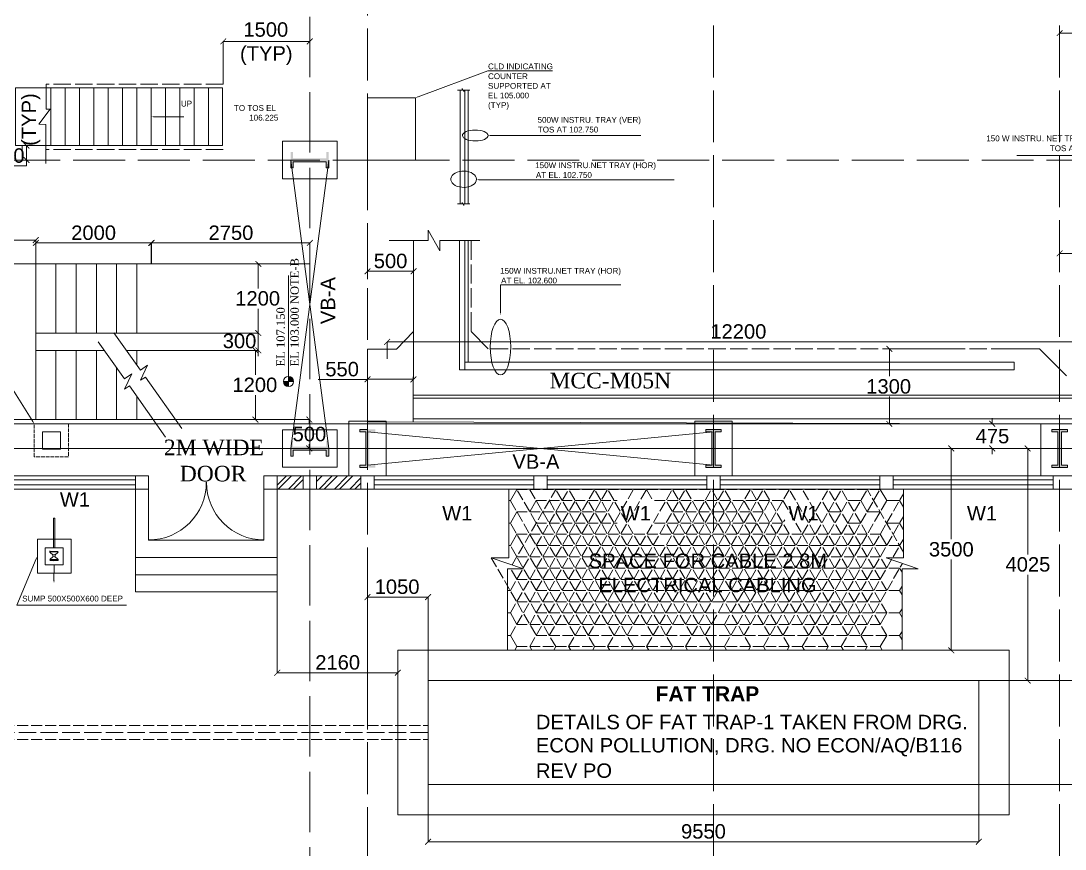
# Model space of a CAD drawing. Header units: inches. Extents: x 2602 to 127694, y 109 to 91908.
# Drawn here: x 31301 to 49403, y 19728 to 34087 of the extents above; entities that cross this region are included whole.
import ezdxf

# ---------------------------------------------------------------- set-up
doc = ezdxf.new("R2010")
doc.units = ezdxf.units.IN
doc.header["$MEASUREMENT"] = 0
doc.linetypes.add('PDF_IMPORT', pattern=[1, 0.8, -0.2])
doc.layers.add('PDF_Geometry', color=7, linetype='Continuous')
doc.layers.add('PDF_Solid Fills', color=7, linetype='Continuous', true_color=0x724639)
doc.layers.add('PDF_Text', color=230, linetype='Continuous', true_color=0xff007f)
doc.styles.add('PDF Arial', font='arial.ttf')
doc.styles.add('PDF Arial Bold', font='arialbd.ttf')
doc.styles.add('PDF Times New Roman', font='times.ttf')

msp = doc.modelspace()

# ---------------------------------------------------------------- hatches: boundary and pattern name
at = {"layer": 'PDF_Solid Fills', "true_color": 0x00b8b8, "transparency": 33554559}
for points in [[(49364, 33918), (49354, 33931), (49253, 33829), (49262, 33820)], [(34863, 33777), (34853, 33787), (34754, 33685), (34764, 33675)], [(36253, 33685), (36263, 33675), (36365, 33777), (36352, 33787)], [(31441, 31868), (31455, 31881), (31353, 31979), (31343, 31970)], [(31353, 31730), (31343, 31720), (31441, 31619), (31455, 31628)], [(31504, 30241), (31514, 30231), (31615, 30333), (31602, 30343)], [(31615, 30280), (31602, 30293), (31504, 30192), (31514, 30182)], [(33505, 30192), (33514, 30182), (33613, 30280), (33603, 30293)], [(33623, 30280), (33613, 30293), (33511, 30192), (33524, 30182)], [(36253, 30192), (36263, 30182), (36365, 30280), (36352, 30293)], [(49364, 30103), (49354, 30113), (49253, 30011), (49262, 30001)], [(35463, 29818), (35473, 29831), (35371, 29929), (35361, 29919)], [(37365, 29791), (37352, 29801), (37254, 29703), (37264, 29690)], [(38054, 29703), (38064, 29690), (38162, 29791), (38153, 29801)], [(35361, 28719), (35463, 28620), (35473, 28630), (35371, 28729)], [(35410, 28319), (35424, 28329), (35322, 28430), (35312, 28420)], [(35371, 28430), (35361, 28420), (35463, 28319), (35473, 28329)], [(37706, 28568), (37697, 28578), (37595, 28479), (37605, 28466)], [(46399, 28345), (46412, 28355), (46310, 28456), (46301, 28447)], [(37365, 27915), (37356, 27928), (37254, 27827), (37264, 27817)], [(38051, 27827), (38061, 27817), (38162, 27915), (38149, 27928)], [(35322, 27230), (35312, 27220), (35410, 27118), (35424, 27128)], [(36345, 27118), (36355, 27128), (36257, 27230), (36244, 27220)], [(46310, 27154), (46301, 27144), (46399, 27046), (46412, 27056)], [(48095, 27158), (48085, 27148), (48183, 27046), (48196, 27056)], [(36257, 26731), (36244, 26718), (36345, 26620), (36355, 26629)], [(47475, 26620), (47485, 26629), (47383, 26731), (47373, 26718)], [(48183, 26620), (48196, 26629), (48095, 26731), (48085, 26718)], [(48797, 26620), (48810, 26629), (48708, 26731), (48698, 26718)], [(37365, 24143), (37352, 24153), (37254, 24051), (37264, 24041)], [(38303, 24051), (38313, 24041), (38415, 24143), (38402, 24153)], [(47383, 23231), (47373, 23218), (47475, 23120), (47485, 23129)], [(35801, 22831), (35791, 22841), (35689, 22739), (35699, 22729)], [(37779, 22739), (37788, 22729), (37890, 22831), (37877, 22841)], [(48708, 22703), (48698, 22693), (48797, 22595), (48810, 22605)], [(38415, 19902), (38402, 19912), (38303, 19813), (38313, 19800)], [(47852, 19813), (47865, 19800), (47964, 19902), (47954, 19912)]]:
    msp.add_hatch(color=132, dxfattribs=at).paths.add_polyline_path(points)
at = {"layer": 'PDF_Solid Fills', "transparency": 33554559}
for points in [[(36637, 31540), (36637, 31812), (36595, 31812), (36595, 31704), (36020, 31704), (36020, 31812), (35978, 31812), (35978, 31540), (36020, 31540), (36020, 31645), (36595, 31645), (36595, 31540)], [(37444, 26344), (37444, 26387), (37339, 26387), (37339, 26961), (37444, 26961), (37444, 27003), (37175, 27003), (37175, 26961), (37280, 26961), (37280, 26387), (37175, 26387), (37175, 26344)], [(43443, 26344), (43443, 26387), (43339, 26387), (43339, 26961), (43443, 26961), (43443, 27003), (43175, 27003), (43175, 26961), (43279, 26961), (43279, 26387), (43175, 26387), (43175, 26344)], [(49446, 27003), (49174, 27003), (49174, 26961), (49279, 26961), (49279, 26387), (49174, 26387), (49174, 26344), (49446, 26344), (49446, 26387), (49338, 26387), (49338, 26961), (49446, 26961)], [(36637, 26541), (36637, 26810), (36595, 26810), (36595, 26705), (36020, 26705), (36020, 26810), (35978, 26810), (35978, 26541), (36020, 26541), (36020, 26646), (36595, 26646), (36595, 26541)]]:
    msp.add_hatch(color=256, dxfattribs=at).paths.add_polyline_path(points)
at = {"layer": 'PDF_Solid Fills', "true_color": 0x5bb8b8, "transparency": 33554559}
h = msp.add_hatch(color=123, dxfattribs=at)
h.paths.add_polyline_path([(35938, 27833), (35850, 27833), (35853, 27820), (35856, 27804), (35863, 27791), (35873, 27781), (35883, 27768), (35909, 27755), (35922, 27751), (35938, 27748)])
h.paths.add_polyline_path([(35952, 27919), (35938, 27919), (35938, 27833), (36024, 27833), (36020, 27850), (36017, 27863), (36004, 27889), (35991, 27899), (35981, 27909), (35968, 27915)])
at = {"layer": 'PDF_Solid Fills', "true_color": 0x942500, "transparency": 33554559}
for points in [[(31947, 24897), (31802, 24897), (31802, 24875), (31947, 24875)], [(31802, 24750), (31802, 24730), (31874, 24727), (31947, 24730), (31947, 24750)]]:
    msp.add_hatch(color=24, dxfattribs=at).paths.add_polyline_path(points)

# ---------------------------------------------------------------- linework, layer by layer
at = {"layer": 'PDF_Geometry', "color": 30, "linetype": 'PDF_IMPORT', "lineweight": 0, "ltscale": 1308.782563, "true_color": 0xff7f00}
msp.add_lwpolyline([(36309, 17406), (36309, 79643)], dxfattribs=at)
at = {"layer": 'PDF_Geometry', "color": 30, "linetype": 'PDF_IMPORT', "lineweight": 0, "ltscale": 1125.093782, "true_color": 0xff7f00}
for points in [[(37310, 17304), (37310, 78521)], [(43309, 17356), (43309, 78521)], [(49308, 17356), (49308, 78521)], [(11954, 31674), (103310, 31674)], [(11954, 26675), (103310, 26675)]]:
    msp.add_lwpolyline(points, dxfattribs=at)
at = {"layer": 'PDF_Geometry', "color": 12, "linetype": 'PDF_IMPORT', "lineweight": 0, "ltscale": 15816.91609, "true_color": 0xdd0000}
msp.add_lwpolyline([(33514, 25970), (10104, 25970), (10104, 77377)], dxfattribs=at)
at = {"layer": 'PDF_Geometry', "color": 132, "lineweight": 0, "true_color": 0x00b8b8}
for points in [[(54898, 33875), (49308, 33875)], [(34807, 32990), (34807, 33731), (36309, 33731), (36309, 33505)], [(31323, 32924), (31205, 32924), (31205, 32245), (31205, 31924), (31323, 31924)], [(31484, 31924), (31399, 31924), (31399, 31674), (31484, 31674)], [(31484, 31924), (31484, 31924)], [(31399, 31674), (31399, 31573), (30792, 31573)], [(31399, 31674), (31399, 31674)], [(31484, 31674), (31484, 31674)], [(30310, 29873), (30310, 30287), (31559, 30287), (31559, 29873), (31559, 30238), (33557, 30238), (33557, 29873)], [(31559, 30287), (31559, 30287)], [(33557, 30238), (33557, 30238)], [(33567, 29873), (33567, 30238), (36309, 30238), (36309, 29873)], [(36309, 30238), (36309, 30238)], [(49308, 30057), (49308, 30057)], [(51447, 30057), (49308, 30057)], [(31559, 29873), (31559, 29873)], [(31559, 29873), (31559, 29873)], [(33557, 29873), (33557, 29873)], [(33567, 29873), (33567, 29873)], [(34961, 29873), (35417, 29873), (35417, 29450)], [(34961, 29873), (34961, 29873)], [(35417, 29873), (35417, 29873)], [(36309, 29873), (36309, 29873)], [(37310, 29608), (37310, 29746), (38107, 29746), (38107, 29608)], [(38107, 29746), (38107, 29746)], [(37310, 29608), (37310, 29608)], [(38107, 29608), (38107, 29608)], [(34961, 28374), (35417, 28374), (35417, 28673), (34961, 28673), (35417, 28673), (35417, 29096)], [(34961, 28673), (34961, 28673)], [(49850, 28230), (49850, 28522), (37651, 28522), (37651, 28230)], [(37651, 28522), (37651, 28522)], [(34357, 28374), (35368, 28374), (35368, 27951)], [(34357, 28374), (34357, 28374)], [(35417, 28374), (35417, 28273)], [(47655, 28401), (46356, 28401), (46356, 27928)], [(47655, 28401), (47655, 28401)], [(37651, 28230), (37651, 28230)], [(38107, 27919), (38107, 27873), (37310, 27873), (37310, 27919)], [(37310, 27869), (36457, 27869)], [(34357, 27174), (35368, 27174), (35368, 27597)], [(47668, 27102), (46356, 27102), (46356, 27574)], [(60586, 27102), (17435, 27102), (17435, 27200)], [(34357, 27174), (34357, 27174)], [(35368, 27174), (35368, 27174)], [(36309, 27174), (36299, 27174), (36299, 27102)], [(36309, 27174), (36309, 27174)], [(48984, 27102), (48141, 27102), (48141, 27200)], [(46356, 27102), (46356, 27102)], [(47668, 27102), (47668, 27102)], [(48984, 27102), (48984, 27102)], [(36309, 26675), (36299, 26675), (36299, 26747)], [(36299, 26675), (36299, 26675)], [(36309, 26675), (36309, 26675)], [(48016, 26675), (47429, 26675), (47429, 25101)], [(48016, 26675), (48016, 26675)], [(48984, 26675), (48141, 26675), (48141, 26574)], [(48141, 26675), (48141, 26675)], [(48734, 26675), (48754, 26675), (48754, 24838)], [(48734, 26675), (48734, 26675)], [(48984, 26675), (48984, 26675)], [(48016, 23175), (47429, 23175), (47429, 24747)], [(48734, 22651), (48754, 22651), (48754, 24484)], [(37834, 23175), (37834, 22785), (35745, 22785), (35745, 24186)], [(38359, 22651), (38359, 24097), (37310, 24097), (37310, 22651)], [(37310, 24097), (37310, 24097)], [(47429, 23175), (47429, 23175)], [(48016, 23175), (48016, 23175)], [(37310, 22651), (37310, 22651)], [(38359, 22651), (38359, 22651)], [(47908, 22651), (49787, 22651), (49787, 21926)], [(47908, 22651), (47908, 22651)], [(48734, 22651), (48734, 22651)], [(48754, 22651), (48754, 22651)], [(38359, 20850), (38359, 19856), (47908, 19856), (47908, 20850), (49787, 20850), (49787, 21571)], [(47908, 20850), (47908, 20850)]]:
    msp.add_lwpolyline(points, dxfattribs=at)
at = {"layer": 'PDF_Geometry', "color": 230, "lineweight": 0, "true_color": 0xff007f}
for points in [[(38189, 32773), (39396, 33219), (40514, 33219)], [(39452, 32101), (40255, 32101), (42046, 32101)], [(40255, 32101), (40255, 32101)], [(51946, 31756), (48564, 31756)], [(39248, 31333), (40537, 31333), (42623, 31333)], [(40537, 31333), (40537, 31333)], [(39616, 29509), (39616, 29509)], [(39616, 29034), (39616, 29509), (41702, 29509)], [(31566, 24760), (31228, 23959), (33131, 23959)]]:
    msp.add_lwpolyline(points, dxfattribs=at)
at = {"layer": 'PDF_Geometry', "color": 15, "lineweight": 0, "true_color": 0x944a4a}
for points in [[(31740, 32990), (31740, 32557), (31809, 32557), (31609, 32294), (31733, 32288), (31733, 31612)], [(31323, 31924), (34797, 31924), (34797, 32924), (31323, 32924)], [(31822, 32924), (31822, 31924)], [(32071, 32924), (32071, 31924)], [(32566, 32924), (32566, 31924)], [(32816, 32924), (32816, 31924)], [(33062, 32924), (33062, 31924)], [(33311, 32924), (33311, 31924)], [(33557, 32924), (33557, 31924)], [(33806, 32924), (33806, 31924)], [(34056, 32924), (34056, 31924)], [(34302, 32924), (34302, 31924)], [(34551, 32924), (34551, 31924)], [(36309, 27174), (30310, 27174), (30310, 28374), (30310, 28673), (30310, 29873), (31559, 29873), (33557, 29873), (36309, 29873)], [(31559, 29873), (31559, 27174)], [(31907, 29873), (31907, 28673)], [(32258, 29873), (32258, 28673)], [(32609, 29873), (32609, 28673)], [(32957, 29873), (32957, 28673)], [(33308, 29873), (33308, 28673)], [(31559, 28673), (34961, 28673)], [(31559, 28374), (32747, 28374)], [(31907, 27174), (31907, 28374)], [(32258, 27174), (32258, 28374)], [(32609, 27174), (32609, 28374)], [(33131, 28374), (34961, 28374)], [(33308, 28125), (33308, 28374)], [(32957, 27174), (32957, 28076)], [(33308, 27174), (33308, 27581)], [(35745, 26200), (35745, 25084), (35745, 24186), (35515, 24186), (33514, 24186), (33285, 24186), (33285, 25084), (33285, 26200)], [(33514, 25084), (35515, 25084)], [(33285, 24783), (33514, 24783), (35515, 24783), (35745, 24783)], [(33285, 24484), (33514, 24484), (35515, 24484), (35745, 24484)]]:
    msp.add_lwpolyline(points, dxfattribs=at)
at = {"layer": 'PDF_Geometry', "linetype": 'PDF_IMPORT', "lineweight": 0, "ltscale": 377.218032}
for points in [[(34807, 32990), (31740, 32990)], [(34807, 31858), (31740, 31858)], [(48423, 28401), (39399, 28401)], [(8254, 21749), (38359, 21749)]]:
    msp.add_lwpolyline(points, dxfattribs=at)
at = {"layer": 'PDF_Geometry', "color": 15, "lineweight": 0, "true_color": 0x944a4a}
msp.add_lwpolyline([(32317, 31924), (32317, 32924)], close=True, dxfattribs=at)
at = {"layer": 'PDF_Geometry', "lineweight": 0}
for points in [[(38871, 32888), (38953, 32888), (38953, 32914), (38982, 32862), (38982, 32888), (39081, 32888)], [(38914, 32888), (38914, 30913)], [(38999, 32888), (38999, 30913)], [(39055, 32888), (39055, 30913)], [(33610, 32425), (34111, 32425), (34125, 32425)], [(31323, 31924), (31323, 31674)], [(31507, 27144), (29942, 29637), (29942, 31094)], [(38871, 30913), (38953, 30913), (38953, 30940), (38982, 30887), (38982, 30913), (39081, 30913)], [(37687, 30277), (38363, 30277), (38363, 30457), (38566, 30103), (38566, 30277), (39258, 30277)], [(52064, 27092), (37310, 27138), (37310, 28394), (37811, 28394), (38107, 28702), (38107, 30277)], [(38999, 30277), (38999, 28040), (38907, 28040), (38907, 30277)], [(39055, 30277), (39055, 28171)], [(37310, 29608), (37310, 29608)], [(32914, 28680), (33373, 28033), (33498, 28119), (33373, 27856), (33459, 27912), (34088, 27023)], [(38107, 28702), (38103, 27135), (38103, 27600), (49850, 27600), (49850, 27102)], [(39399, 28401), (39107, 28702)], [(32639, 28525), (33098, 27879), (33223, 27968), (33098, 27705), (33183, 27758), (33810, 26872)], [(49430, 27932), (48957, 28401), (48423, 28401)], [(38999, 28040), (48521, 28040), (48521, 28171), (38999, 28171)], [(49850, 27548), (38103, 27548)], [(49850, 27187), (38103, 27187)]]:
    msp.add_lwpolyline(points, dxfattribs=at)
at = {"layer": 'PDF_Geometry', "color": 162, "lineweight": 0, "true_color": 0x002db8}
msp.add_lwpolyline([(37310, 32753), (38139, 32753), (38139, 31674), (37310, 31674)], close=True, dxfattribs=at)
at = {"layer": 'PDF_Geometry', "color": 17, "lineweight": 0, "true_color": 0x724639}
for points in [[(35834, 31999), (36785, 31999), (36785, 31350), (35834, 31350)], [(36309, 31645), (36595, 31645), (36595, 31540), (36637, 31540), (36637, 31674), (36637, 31540), (36595, 31540), (36595, 31645), (36309, 31645), (36020, 31645), (36020, 31540), (35978, 31540), (35978, 31674), (35978, 31540), (36020, 31540), (36020, 31645)], [(36309, 31645), (36595, 31645), (36595, 31540), (36637, 31540), (36637, 31674), (36637, 31540), (36595, 31540), (36595, 31645), (36309, 31645), (36020, 31645), (36020, 31540), (35978, 31540), (35978, 31674), (35978, 31540), (36020, 31540), (36020, 31645)], [(35834, 26997), (36785, 26997), (36785, 26351), (35834, 26351)], [(37631, 27148), (37631, 26200), (36985, 26200), (36985, 27148)], [(37280, 26675), (37280, 26387), (37175, 26387), (37175, 26344), (37310, 26344), (37175, 26344), (37175, 26387), (37280, 26387), (37280, 26675), (37280, 26961), (37175, 26961), (37175, 27003), (37310, 27003), (37175, 27003), (37175, 26961), (37280, 26961)], [(37280, 26675), (37280, 26387), (37175, 26387), (37175, 26344), (37310, 26344), (37175, 26344), (37175, 26387), (37280, 26387), (37280, 26675), (37280, 26961), (37175, 26961), (37175, 27003), (37310, 27003), (37175, 27003), (37175, 26961), (37280, 26961)], [(43630, 27148), (43630, 26200), (42984, 26200), (42984, 27148)], [(43279, 26675), (43279, 26387), (43175, 26387), (43175, 26344), (43309, 26344), (43175, 26344), (43175, 26387), (43279, 26387), (43279, 26675), (43279, 26961), (43175, 26961), (43175, 27003), (43309, 27003), (43175, 27003), (43175, 26961), (43279, 26961)], [(43279, 26675), (43279, 26387), (43175, 26387), (43175, 26344), (43309, 26344), (43175, 26344), (43175, 26387), (43279, 26387), (43279, 26675), (43279, 26961), (43175, 26961), (43175, 27003), (43309, 27003), (43175, 27003), (43175, 26961), (43279, 26961)], [(43339, 26675), (43339, 26387), (43443, 26387), (43443, 26344), (43309, 26344), (43443, 26344), (43443, 26387), (43339, 26387), (43339, 26675), (43339, 26961), (43443, 26961), (43443, 27003), (43309, 27003), (43443, 27003), (43443, 26961), (43339, 26961)], [(43339, 26675), (43339, 26387), (43443, 26387), (43443, 26344), (43309, 26344), (43443, 26344), (43443, 26387), (43339, 26387), (43339, 26675), (43339, 26961), (43443, 26961), (43443, 27003), (43309, 27003), (43443, 27003), (43443, 26961), (43339, 26961)], [(49633, 27102), (49633, 26200), (48984, 26200), (48984, 27102)], [(49279, 26675), (49279, 26387), (49174, 26387), (49174, 26344), (49308, 26344), (49174, 26344), (49174, 26387), (49279, 26387), (49279, 26675), (49279, 26961), (49174, 26961), (49174, 27003), (49308, 27003), (49174, 27003), (49174, 26961), (49279, 26961)], [(49338, 26675), (49338, 26387), (49446, 26387), (49446, 26344), (49308, 26344), (49446, 26344), (49446, 26387), (49338, 26387), (49338, 26675), (49338, 26961), (49446, 26961), (49446, 27003), (49308, 27003), (49446, 27003), (49446, 26961), (49338, 26961)], [(36309, 26646), (36595, 26646), (36595, 26541), (36637, 26541), (36637, 26675), (36637, 26541), (36595, 26541), (36595, 26646), (36309, 26646), (36020, 26646), (36020, 26541), (35978, 26541), (35978, 26675), (35978, 26541), (36020, 26541), (36020, 26646)], [(36309, 26646), (36595, 26646), (36595, 26541), (36637, 26541), (36637, 26675), (36637, 26541), (36595, 26541), (36595, 26646), (36309, 26646), (36020, 26646), (36020, 26541), (35978, 26541), (35978, 26675), (35978, 26541), (36020, 26541), (36020, 26646)]]:
    msp.add_lwpolyline(points, close=True, dxfattribs=at)
for points in [[(35978, 31674), (36637, 26675)], [(36637, 31674), (35978, 26675)], [(37310, 26961), (43309, 26387)], [(37310, 26387), (43309, 26961)]]:
    msp.add_lwpolyline(points, dxfattribs=at)
at = {"layer": 'PDF_Geometry', "color": 230, "lineweight": 0, "true_color": 0xff007f}
msp.add_lwpolyline([(39199, 31343), (39196, 31369), (39183, 31395), (39163, 31418), (39137, 31438), (39104, 31458), (39068, 31471), (39028, 31481), (38986, 31484), (38943, 31481), (38904, 31477), (38864, 31464), (38828, 31448), (38799, 31428), (38776, 31405), (38763, 31382), (38753, 31356), (38753, 31327), (38763, 31300), (38776, 31277), (38799, 31254), (38828, 31235), (38864, 31218), (38904, 31209), (38943, 31202), (38986, 31199), (39028, 31202), (39068, 31212), (39104, 31225), (39137, 31245), (39163, 31264), (39183, 31287), (39196, 31313)], close=True, dxfattribs=at)
at = {"layer": 'PDF_Geometry', "linetype": 'PDF_IMPORT', "lineweight": 0, "ltscale": 413.299757}
msp.add_lwpolyline([(39107, 30277), (39107, 28702)], dxfattribs=at)
at = {"layer": 'PDF_Geometry', "color": 123, "lineweight": 0, "true_color": 0x5bb8b8}
for points in [[(35938, 29670), (35938, 27919), (35938, 27748)], [(35850, 27833), (36024, 27833)]]:
    msp.add_lwpolyline(points, dxfattribs=at)
at = {"layer": 'PDF_Geometry', "color": 24, "linetype": 'PDF_IMPORT', "lineweight": 0, "ltscale": 82.00392, "true_color": 0x942500}
msp.add_lwpolyline([(32124, 27102), (32124, 26528), (31533, 26528), (31533, 27102), (32124, 27102)], dxfattribs=at)
at = {"layer": 'PDF_Geometry', "color": 32, "lineweight": 0, "true_color": 0xb85b00}
msp.add_lwpolyline([(22421, 26675), (99436, 26675), (99436, 26872)], dxfattribs=at)
at = {"layer": 'PDF_Geometry', "color": 24, "lineweight": 0, "true_color": 0x942500}
for points in [[(31674, 26964), (31986, 26964), (31986, 26662), (31674, 26662)], [(31586, 25104), (32173, 25104), (32173, 24510), (31586, 24510)], [(31723, 24953), (32032, 24953), (32032, 24655), (31723, 24655)]]:
    msp.add_lwpolyline(points, close=True, dxfattribs=at)
at = {"layer": 'PDF_Geometry', "color": 12, "linetype": 'PDF_IMPORT', "lineweight": 0, "ltscale": 8725.217088, "true_color": 0xdd0000}
msp.add_lwpolyline([(10334, 26200), (33514, 26200)], dxfattribs=at)
at = {"layer": 'PDF_Geometry', "color": 12, "lineweight": 0, "true_color": 0xdd0000}
for points in [[(33285, 26128), (30425, 26128)], [(33514, 25970), (33514, 26200)], [(33514, 26085), (33514, 25084)], [(35515, 26085), (35515, 25084)], [(35745, 26039), (35906, 26200)], [(35761, 25970), (35994, 26200)], [(35938, 25970), (36168, 26200)], [(36027, 25970), (36194, 26134)], [(36424, 26187), (36434, 26200)], [(36424, 26101), (36522, 26200)], [(36470, 25970), (36699, 26200)], [(36558, 25970), (36788, 26200)], [(36736, 25970), (36965, 26200)], [(36824, 25970), (37054, 26200)], [(37001, 25970), (37195, 26164)], [(37090, 25970), (37195, 26075)], [(40193, 26128), (37424, 26128)], [(40193, 26200), (40193, 25970)], [(40422, 26200), (40422, 25970)], [(43194, 26128), (40422, 26128)], [(46192, 26128), (43424, 26128)], [(46192, 26200), (46192, 25970)], [(46422, 26200), (46422, 25970)], [(49194, 26128), (46422, 26128)], [(33285, 26042), (30425, 26042)], [(40193, 26042), (37424, 26042)], [(43194, 26042), (40422, 26042)], [(46192, 26042), (43424, 26042)], [(49194, 26042), (46422, 26042)]]:
    msp.add_lwpolyline(points, dxfattribs=at)
for points in [[(35515, 25970), (35515, 26200), (74808, 26200), (74808, 25970)], [(36194, 25970), (36194, 26200)], [(36424, 25970), (36424, 26200)], [(37195, 25970), (37195, 26200)], [(37424, 25970), (37424, 26200)], [(43194, 25970), (43194, 26200)], [(43424, 25970), (43424, 26200)], [(49194, 25970), (49194, 26200)]]:
    msp.add_lwpolyline(points, close=True, dxfattribs=at)
at = {"layer": 'PDF_Geometry', "color": 13, "lineweight": 0, "true_color": 0xb85b72}
for points in [[(39757, 25970), (39757, 24779), (39455, 24779), (40012, 24586), (39734, 24586), (39734, 23175)], [(39757, 25770), (39786, 25770), (39898, 25964)], [(40121, 25964), (40124, 25970)], [(41921, 25964), (41918, 25970)], [(42240, 25803), (42148, 25964)], [(44847, 25964), (44851, 25970)], [(46196, 25964), (46310, 25770), (46533, 25770), (46599, 25655)], [(46599, 25970), (46599, 24779), (46301, 24779), (46855, 24586), (46576, 24586), (46576, 23175)], [(40121, 25573), (40235, 25770)], [(45635, 25770), (45861, 25770), (45972, 25573), (46196, 25573)], [(39757, 25380), (39786, 25380), (39898, 25573)], [(45297, 25573), (45523, 25573)], [(45635, 25380), (45861, 25380)], [(46310, 25380), (46533, 25380), (46599, 25265)], [(39757, 24989), (39786, 24989), (39898, 25186)], [(46310, 24989), (46196, 25186)], [(46576, 24527), (46533, 24599)], [(46576, 24136), (46533, 24212), (46576, 24284)], [(39734, 24212), (39786, 24212)], [(39734, 23822), (39786, 23822), (39898, 23625)], [(46196, 23625), (46310, 23822)], [(46576, 23746), (46533, 23822), (46576, 23894)], [(43611, 23431), (43496, 23625)], [(39734, 23431), (39786, 23431), (39898, 23238), (39862, 23175)], [(46232, 23175), (46196, 23238), (46310, 23431)], [(46576, 23356), (46533, 23431), (46576, 23503)], [(40157, 23175), (40121, 23238)], [(40537, 23175), (40573, 23238)], [(40832, 23175), (40796, 23238)], [(41213, 23175), (41246, 23238)], [(41508, 23175), (41472, 23238)], [(41885, 23175), (41921, 23238)], [(42184, 23175), (42148, 23238)], [(42561, 23175), (42597, 23238)], [(42856, 23175), (42824, 23238)], [(43237, 23175), (43273, 23238)], [(43532, 23175), (43496, 23238)], [(43913, 23175), (43949, 23238)], [(44208, 23175), (44172, 23238)], [(44585, 23175), (44621, 23238)], [(44883, 23175), (44847, 23238)], [(45261, 23175), (45297, 23238)], [(45559, 23175), (45523, 23238)], [(45936, 23175), (45972, 23238)], [(38359, 21870), (38359, 21630)]]:
    msp.add_lwpolyline(points, dxfattribs=at)
at = {"layer": 'PDF_Geometry', "color": 13, "linetype": 'PDF_IMPORT', "lineweight": 0, "ltscale": 225.019713, "true_color": 0xb85b72}
for points in [[(39786, 24212), (40800, 25970)], [(39816, 24655), (40573, 25964)], [(46310, 24212), (45293, 25970)], [(46599, 24875), (45969, 25970)], [(45523, 23238), (46599, 25104)], [(40573, 23238), (39793, 24586)]]:
    msp.add_lwpolyline(points, dxfattribs=at)
at = {"layer": 'PDF_Geometry', "color": 13, "linetype": 'PDF_IMPORT', "lineweight": 0, "ltscale": 227.846973, "true_color": 0xb85b72}
for points in [[(39786, 23431), (41246, 25964)], [(40121, 23625), (41475, 25970)], [(41584, 23431), (40121, 25964)], [(40459, 23431), (41921, 25964)], [(40796, 23625), (42151, 25970)], [(42486, 23431), (43949, 25964)], [(43949, 23625), (42594, 25970)], [(44283, 23431), (42824, 25964)], [(43158, 23431), (44621, 25964)], [(46310, 24599), (45523, 25964)], [(41246, 23238), (39786, 25770)], [(39786, 23822), (40911, 25770)], [(41921, 23238), (40459, 25770)], [(42148, 23238), (43611, 25770)], [(42824, 23238), (44283, 25770)], [(44621, 23238), (43158, 25770)], [(45297, 23238), (43834, 25770)], [(44847, 23238), (46310, 25770)], [(40911, 23431), (39786, 25380)], [(43273, 24015), (42486, 25380)], [(43496, 23625), (44542, 25435)], [(40573, 23625), (39786, 24989)], [(43273, 23625), (42486, 24989)], [(45861, 23431), (46583, 24681)]]:
    msp.add_lwpolyline(points, dxfattribs=at)
at = {"layer": 'PDF_Geometry', "color": 13, "linetype": 'PDF_IMPORT', "lineweight": 0, "ltscale": 226.211942, "true_color": 0xb85b72}
for points in [[(41246, 23625), (39894, 25970)], [(41921, 23625), (40570, 25970)], [(42259, 23431), (40796, 25964)], [(41134, 23431), (42597, 25964)], [(42597, 23625), (41243, 25970)], [(41472, 23625), (42824, 25970)], [(42935, 23431), (41472, 25964)], [(41810, 23431), (43273, 25964)], [(42148, 23625), (43499, 25970)], [(42824, 23625), (44175, 25970)], [(44621, 23625), (43270, 25970)], [(44959, 23431), (43496, 25964)], [(43834, 23431), (45297, 25964)], [(45297, 23625), (43945, 25970)], [(44172, 23625), (45526, 25970)], [(45635, 23431), (44172, 25964)], [(44510, 23431), (45972, 25964)], [(45972, 23625), (44618, 25970)], [(44847, 23625), (46199, 25970)], [(46310, 23431), (44847, 25964)], [(40121, 23238), (41584, 25770)], [(42597, 23238), (41134, 25770)], [(41472, 23238), (42935, 25770)], [(43949, 23238), (42486, 25770)], [(44172, 23238), (45635, 25770)], [(45185, 23431), (46599, 25885)], [(46310, 23822), (45192, 25760)], [(45523, 23625), (46599, 25494)], [(40796, 23238), (41921, 25186)], [(43273, 23238), (42148, 25186)], [(43496, 23238), (44621, 25186)]]:
    msp.add_lwpolyline(points, dxfattribs=at)
at = {"layer": 'PDF_Geometry', "color": 13, "linetype": 'PDF_IMPORT', "lineweight": 0, "ltscale": 226.330819, "true_color": 0xb85b72}
for points in [[(39898, 25964), (43309, 25964), (46196, 25964)], [(42286, 25770), (44510, 25770), (45972, 23238)], [(39898, 25573), (41472, 25573)], [(42597, 25573), (43309, 25573), (44172, 25573)], [(42286, 25380), (44510, 25380)], [(39898, 25186), (43309, 25186), (46196, 25186)], [(40235, 24989), (46533, 24989)], [(39455, 24779), (40235, 23431), (46533, 23431)], [(39898, 24796), (43309, 24796), (46196, 24796)], [(40235, 24599), (46533, 24599)], [(39898, 24405), (43309, 24405), (46196, 24405)], [(40235, 24212), (46533, 24212)], [(39898, 24015), (43309, 24015), (46196, 24015)], [(40235, 23822), (46533, 23822)], [(39898, 23625), (43309, 23625), (46196, 23625)], [(39898, 23238), (43309, 23238), (46196, 23238)]]:
    msp.add_lwpolyline(points, dxfattribs=at)
at = {"layer": 'PDF_Geometry', "color": 13, "linetype": 'PDF_IMPORT', "lineweight": 0, "ltscale": 223.050662, "true_color": 0xb85b72}
for points in [[(40235, 25770), (41636, 25770)], [(40235, 25380), (41636, 25380)]]:
    msp.add_lwpolyline(points, dxfattribs=at)
at = {"layer": 'PDF_Geometry', "color": 24, "lineweight": 0, "true_color": 0x942500}
for points in [[(31891, 24953), (31891, 25465), (31865, 25465), (31865, 24953)], [(31858, 24825), (31802, 24875), (31802, 24897)], [(31947, 24875), (31887, 24825)], [(31802, 24730), (31874, 24727), (31947, 24730), (31947, 24750), (31887, 24799)], [(31858, 24799), (31802, 24750), (31874, 24750), (31947, 24750)], [(31874, 24382), (31878, 24655), (31887, 24655)]]:
    msp.add_lwpolyline(points, dxfattribs=at)
at = {"layer": 'PDF_Geometry', "color": 13, "lineweight": 0, "true_color": 0xb85b72}
for points in [[(37834, 23175), (37834, 20325), (48433, 20325), (48433, 23175)], [(38359, 22651), (38359, 20850), (47908, 20850), (47908, 22651)]]:
    msp.add_lwpolyline(points, close=True, dxfattribs=at)
at = {"layer": 'PDF_Geometry', "color": 1, "linetype": 'PDF_IMPORT', "lineweight": 0, "ltscale": 242.731603}
for points in [[(9389, 21870), (38359, 21870)], [(9389, 21630), (38359, 21630)]]:
    msp.add_lwpolyline(points, dxfattribs=at)
at = {"layer": 'PDF_Geometry', "color": 123, "lineweight": 0, "true_color": 0x5bb8b8}
msp.add_circle((35940, 27835), 86.9, dxfattribs=at)
at = {"layer": 'PDF_Geometry', "color": 24, "lineweight": 0, "true_color": 0x942500}
msp.add_circle((31876, 24814), 21.3, dxfattribs=at)
at = {"layer": 'PDF_Geometry', "color": 12, "lineweight": 0, "true_color": 0xdd0000}
for centre, start, end in [((33516, 26087), 270, 0), ((35517, 26087), 180, 270)]:
    msp.add_arc(centre, 999, start, end, dxfattribs=at)
at = {"layer": 'PDF_Geometry', "color": 230, "lineweight": 0, "true_color": 0xff007f}
for centre, major_axis, ratio, start_param, end_param in [((39177, 32100), (-222, 1), 0.428796, 3.159636, 9.442821), ((39615, 28432), (1, 483), 0.368704, 4.715795, 10.99898)]:
    msp.add_ellipse(centre, major_axis=major_axis, ratio=ratio, start_param=start_param, end_param=end_param, dxfattribs=at)
at = {"layer": 'PDF_Solid Fills', "color": 230, "true_color": 0xff007f, "transparency": 33554559}
for points in [[(38192, 32763), (38139, 32753), (38185, 32780)], [(39452, 32091), (39399, 32101), (39452, 32111)], [(39248, 31323), (39199, 31333), (39248, 31340)], [(39622, 29034), (39616, 28985), (39606, 29034)], [(31559, 24763), (31586, 24806), (31573, 24756)]]:
    msp.add_solid(points, dxfattribs=at)
at = {"layer": 'PDF_Solid Fills', "color": 7, "transparency": 33554559}
for points in [[(33610, 32416), (33557, 32425), (33610, 32432)], [(31514, 27148), (31533, 27102), (31500, 27138)]]:
    msp.add_solid(points, dxfattribs=at)
at = {"layer": 'PDF_Solid Fills', "color": 24, "true_color": 0x942500, "transparency": 33554559}
msp.add_solid([(31884, 24382), (31874, 24333), (31868, 24382)], dxfattribs=at)

# ---------------------------------------------------------------- texts
at = {"layer": 'PDF_Text', "color": 132, "true_color": 0x00b8b8, "attachment_point": 7, "style": 'PDF Arial'}
for s, insert, char_height in [('1500', (35158, 33809), 250), ('(TYP)', (35099, 33323), 250), ('250', (30782, 31624), 250), ('2000', (32173, 30286), 250), ('2750', (34554, 30286), 250), ('500', (37418, 29797), 250), ('1200', (35017, 29148), 250), ('12200', (43253, 28574), 250), ('300', (34800, 28409), 250), ('550', (36578, 27921), 250), ('1200', (34968, 27649), 250), ('1300', (45956, 27622), 250), ('500', (36011, 26796), 250), ('475', (47852, 26760), 250), ('3500', (47042, 24798), 250), ('SPACE FOR CABLE 2.8M', (41144, 24598), 249.99), ('4025', (48370, 24536), 250), ('1050', (37434, 24149), 250), ('ELECTRICAL CABLING', (41311, 24178), 249.99), ('2160', (36404, 22837), 250), ('DETAILS OF FAT TRAP-1 TAKEN FROM DRG.', (40229, 21803), 249.99), ('ECON POLLUTION, DRG. NO ECON/AQ/B116', (40229, 21335), 249.99), ('REV PO', (40229, 20960), 250), ('9550', (42745, 19907), 250)]:
    msp.add_mtext(s, dxfattribs=dict(at, insert=insert, char_height=char_height))
at = {"layer": 'PDF_Text', "attachment_point": 7}
for s, insert, char_height, style in [('CLD INDICATING', (39399, 33247), 100, 'PDF Arial'), ('COUNTER', (39399, 33076), 100, 'PDF Arial'), ('SUPPORTED AT', (39399, 32909), 100, 'PDF Arial'), ('EL 105.000', (39396, 32742), 100, 'PDF Arial'), ('UP', (34075, 32601), 100, 'PDF Arial'), ('TO TOS EL', (34994, 32525), 100, 'PDF Arial'), ('(TYP)', (39399, 32547), 100, 'PDF Arial'), ('106.225', (35259, 32358), 100, 'PDF Arial'), ('500W INSTRU. TRAY (VER)', (40258, 32291), 100, 'PDF Arial'), ('TOS AT 102.750', (40262, 32151), 100, 'PDF Arial'), ('150 W INSTRU. NET TRAY (VER)', (48036, 31970), 100, 'PDF Arial'), ('TOS AT 102.750', (49138, 31827), 100, 'PDF Arial'), ('150W INSTRU.NET TRAY (HOR)', (40216, 31504), 100, 'PDF Arial'), ('AT EL. 102.750', (40229, 31364), 100, 'PDF Arial'), ('150W INSTRU.NET TRAY (HOR)', (39609, 29674), 100, 'PDF Arial'), ('AT EL. 102.600', (39625, 29534), 100, 'PDF Arial'), ('MCC-M05N', (40465, 27712), 270, 'PDF Times New Roman'), ('2M WIDE', (33780, 26551), 270, 'PDF Times New Roman'), ('DOOR', (34056, 26099), 270, 'PDF Times New Roman'), ('SUMP 500X500X600 DEEP', (31323, 24020), 100, 'PDF Arial'), ('FAT TRAP', (42305, 22290), 260, 'PDF Arial Bold')]:
    msp.add_mtext(s, dxfattribs=dict(at, insert=insert, char_height=char_height, style=style))
at = {"layer": 'PDF_Text', "color": 132, "true_color": 0x00b8b8, "insert": (31640, 31920), "char_height": 250, "attachment_point": 7, "rotation": 90, "style": 'PDF Arial'}
msp.add_mtext('(TYP)', dxfattribs=at)
at = {"layer": 'PDF_Text', "color": 32, "true_color": 0xdd6d00, "char_height": 144, "attachment_point": 7, "rotation": 90, "style": 'PDF Times New Roman'}
for s, insert in [('EL 103.000 NOTE-B', (36121, 28096)), ('EL 107.150', (35879, 28096))]:
    msp.add_mtext(s, dxfattribs=dict(at, insert=insert))
at = {"layer": 'PDF_Text', "color": 32, "true_color": 0xb85b00, "insert": (36749, 28830), "char_height": 250, "attachment_point": 7, "rotation": 90, "style": 'PDF Arial'}
msp.add_mtext('VB-A', dxfattribs=at)
at = {"layer": 'PDF_Text', "color": 32, "true_color": 0xb85b00, "char_height": 250, "attachment_point": 7, "style": 'PDF Arial'}
for s, insert in [('VB-A', (39822, 26321)), ('W1', (31976, 25665)), ('W1', (38605, 25426)), ('W1', (41698, 25426)), ('W1', (44605, 25426)), ('W1', (47701, 25426))]:
    msp.add_mtext(s, dxfattribs=dict(at, insert=insert))

doc.saveas('drawing.dxf')
